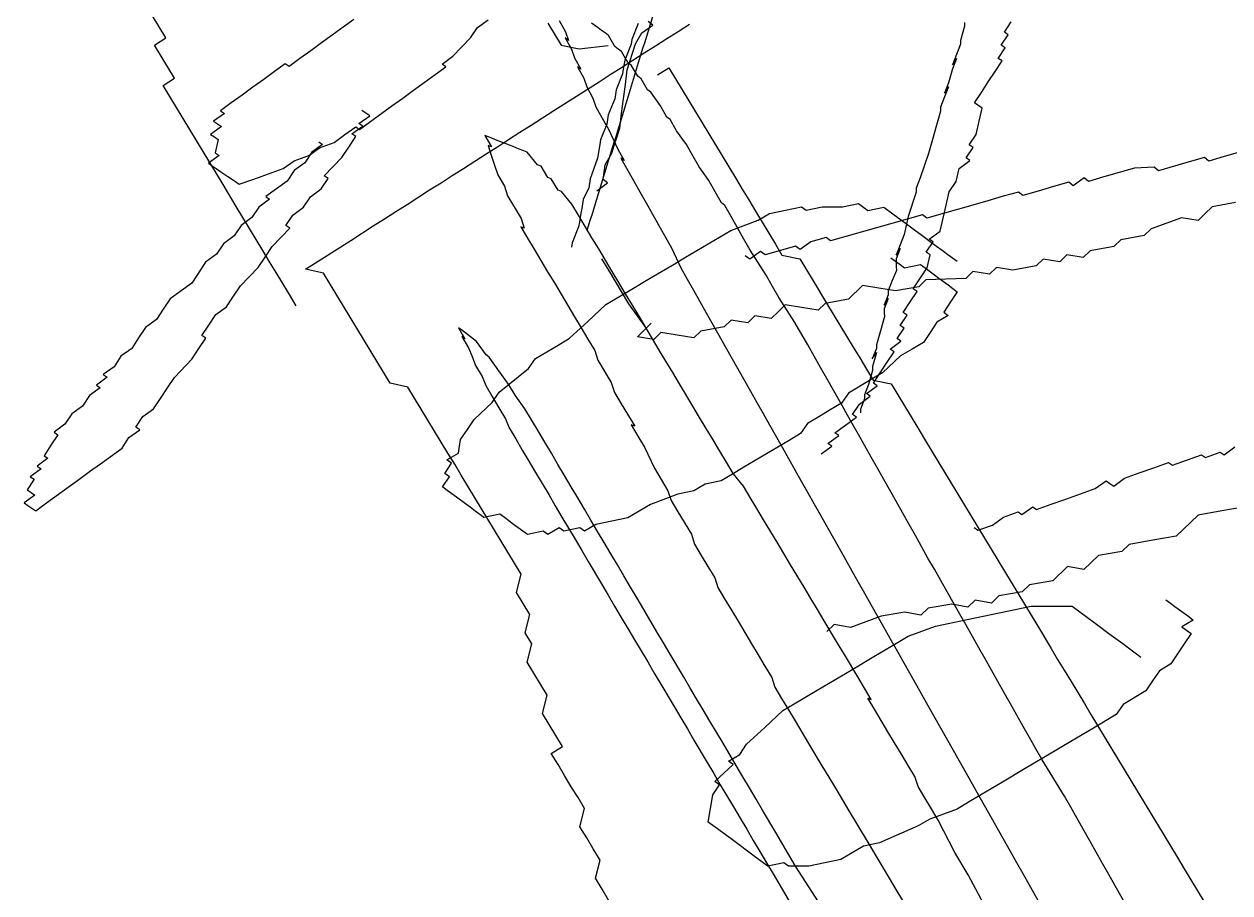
# Model space of a CAD drawing. Extents: x 444 to 702, y 138 to 554.
# Drawn here: x 443.8 to 533.5, y 438.9 to 503.5 of the extents above; entities that cross this region are included whole.
import ezdxf

# ---------------------------------------------------------------- set-up
doc = ezdxf.new("R2010")
doc.units = 0

msp = doc.modelspace()

# ---------------------------------------------------------------- linework, layer by layer
at = {"layer": '1', "color": 252}
for points in [[(464.028, 482.556, 101.723), (463.529, 483.379, 102.01), (463.036, 484.196, 102.305), (462.539, 485.015, 102.58), (462.045, 485.829, 102.871), (461.55, 486.653, 103.157), (461.053, 487.474, 103.446), (460.559, 488.291, 103.729), (460.062, 489.117, 104.013), (460.062, 489.117, 104.013), (460.062, 489.117, 104.013), (459.566, 489.93, 104.302), (458.581, 491.573, 104.883), (458.079, 492.392, 105.167), (457.585, 493.211, 105.457), (457.585, 493.211, 105.457), (457.092, 494.034, 105.744), (456.595, 494.849, 106.029), (456.103, 495.673, 106.317), (455.602, 496.494, 106.604), (455.104, 497.31, 106.89), (454.612, 498.135, 107.177), (454.116, 498.951, 107.461), (454.955, 499.493, 107.385), (454.461, 500.307, 107.671), (453.962, 501.129, 107.955), (453.473, 501.947, 108.243), (454.31, 502.482, 108.16), (453.813, 503.306, 108.446), (453.32, 504.123, 108.735)], [(468.313, 503.868, 96.601), (467.51, 503.283, 96.725), (466.707, 502.7, 96.85), (465.905, 502.117, 96.978), (465.103, 501.535, 97.098), (464.298, 500.951, 97.224), (463.499, 500.369, 97.347), (463.21, 500.563, 96.408), (462.406, 499.979, 96.534), (461.603, 499.396, 96.659), (461.603, 499.396, 96.659), (460.797, 498.814, 96.784), (459.997, 498.231, 96.908), (459.194, 497.643, 97.033), (459.194, 497.643, 97.033), (459.194, 497.643, 97.033), (459.194, 497.643, 97.033), (458.392, 497.063, 97.157), (458.681, 496.867, 98.096), (458.681, 496.867, 98.096), (457.878, 496.284, 98.218), (458.165, 496.089, 99.158), (458.456, 495.892, 100.096), (458.456, 495.892, 100.096), (457.65, 495.308, 100.217), (457.936, 495.113, 101.155), (457.936, 495.113, 101.155), (458.225, 494.917, 102.093), (458.225, 494.917, 102.093), (458, 493.942, 104.093), (458.288, 493.745, 105.033), (457.486, 493.165, 105.155), (457.772, 492.967, 106.094), (458.061, 492.769, 107.028), (458.061, 492.769, 107.028), (458.061, 492.769, 107.028), (458.348, 492.573, 107.969), (458.636, 492.377, 108.902), (458.924, 492.183, 109.843), (458.924, 492.183, 109.843), (459.213, 491.987, 110.781), (459.5, 491.791, 111.718), (459.788, 491.595, 112.655), (459.788, 491.595, 112.655), (460.879, 491.985, 113.467), (461.969, 492.37, 114.281), (461.969, 492.37, 114.281), (463.057, 492.761, 115.094), (463.861, 493.343, 114.973), (464.952, 493.73, 115.783), (465.758, 494.314, 115.662), (466.845, 494.697, 116.469), (467.649, 495.288, 116.347), (467.649, 495.288, 116.347), (468.452, 495.867, 116.223), (468.74, 495.675, 117.164), (471.146, 497.425, 116.785), (471.95, 498.006, 116.666), (472.752, 498.589, 116.537), (473.554, 499.173, 116.414), (473.554, 499.173, 116.414), (474.359, 499.756, 116.29), (475.164, 500.34, 116.167), (474.872, 500.534, 115.227), (475.676, 501.119, 115.102), (476.993, 502.483, 113.915), (477.506, 503.26, 112.854), (478.309, 503.842, 112.73)], [(487.266, 438.312, 87.045), (486.779, 439.133, 87.332), (486.779, 439.133, 87.332), (486.282, 439.951, 87.617), (486.627, 441.303, 87.818), (486.129, 442.13, 88.109), (485.638, 442.944, 88.4), (485.638, 442.944, 88.4), (485.134, 443.764, 88.682), (485.134, 443.764, 88.682), (485.482, 445.124, 88.885), (485.482, 445.124, 88.885), (484.991, 445.944, 89.175), (484.991, 445.944, 89.175), (484.492, 446.759, 89.458), (484.492, 446.759, 89.458), (483.996, 447.582, 89.75), (483.504, 448.4, 90.034), (483.504, 448.4, 90.034), (483.003, 449.226, 90.323), (483.847, 449.758, 90.236), (483.35, 450.577, 90.528), (482.85, 451.397, 90.814), (482.85, 451.397, 90.814), (482.36, 452.217, 91.1), (482.701, 453.577, 91.305), (482.204, 454.397, 91.593), (481.712, 455.212, 91.882), (481.712, 455.212, 91.882), (481.219, 456.037, 92.167), (481.219, 456.037, 92.167), (481.557, 457.39, 92.373), (481.061, 458.209, 92.656), (481.061, 458.209, 92.656), (481.41, 459.563, 92.863), (480.911, 460.389, 93.153), (480.911, 460.389, 93.153), (480.423, 461.21, 93.439), (480.423, 461.21, 93.439), (480.765, 462.567, 93.645), (480.264, 463.387, 93.928), (479.773, 464.202, 94.222), (479.773, 464.202, 94.222), (479.275, 465.024, 94.501), (478.785, 465.843, 94.788), (478.284, 466.668, 95.076), (478.284, 466.668, 95.076), (477.789, 467.487, 95.362), (477.3, 468.304, 95.647), (476.802, 469.124, 95.943), (476.304, 469.944, 96.23), (475.815, 470.762, 96.511), (475.315, 471.585, 96.799), (474.819, 472.405, 97.086), (474.819, 472.405, 97.086), (474.323, 473.22, 97.373), (474.323, 473.22, 97.373), (473.824, 474.044, 97.661), (473.824, 474.044, 97.661), (473.332, 474.863, 97.948), (472.835, 475.681, 98.234), (472.835, 475.681, 98.234), (472.339, 476.504, 98.515), (471.009, 476.79, 98.887), (471.009, 476.79, 98.887), (471.009, 476.79, 98.887), (470.509, 477.608, 99.176), (470.509, 477.608, 99.176), (470.011, 478.429, 99.465), (469.514, 479.245, 99.755), (469.025, 480.063, 100.037), (468.526, 480.885, 100.328), (468.526, 480.885, 100.328), (468.526, 480.885, 100.328), (468.032, 481.705, 100.615), (468.032, 481.705, 100.615), (467.534, 482.525, 100.897), (467.534, 482.525, 100.897), (467.534, 482.525, 100.897), (467.534, 482.525, 100.897), (467.043, 483.348, 101.191), (466.542, 484.165, 101.478), (466.542, 484.165, 101.478), (466.542, 484.165, 101.478), (466.542, 484.165, 101.478), (466.049, 484.988, 101.766), (466.049, 484.988, 101.766), (464.716, 485.271, 102.137), (464.716, 485.271, 102.137), (464.716, 485.271, 102.137), (464.716, 485.271, 102.137), (464.716, 485.271, 102.137), (464.716, 485.271, 102.137), (464.716, 485.271, 102.137), (464.716, 485.271, 102.137), (466.389, 486.341, 101.967), (468.076, 487.414, 101.802), (469.753, 488.489, 101.634), (470.593, 489.025, 101.557), (471.436, 489.56, 101.467), (472.275, 490.094, 101.39), (473.951, 491.172, 101.221), (474.796, 491.705, 101.145), (475.633, 492.243, 101.064), (476.475, 492.775, 100.982), (477.31, 493.318, 100.898), (478.157, 493.852, 100.817), (478.992, 494.39, 100.732), (479.83, 494.924, 100.651), (480.671, 495.467, 100.568), (481.513, 496, 100.483), (483.198, 497.073, 100.325), (484.877, 498.145, 100.156), (486.559, 499.221, 99.992), (487.393, 499.756, 99.906), (488.233, 500.288, 99.825), (489.915, 501.366, 99.662), (490.757, 501.903, 99.577), (491.596, 502.438, 99.498), (491.596, 502.438, 99.498), (491.596, 502.438, 99.498), (491.596, 502.438, 99.498), (492.432, 502.972, 99.417), (492.432, 502.972, 99.417), (492.432, 502.972, 99.417), (492.432, 502.972, 99.417), (492.432, 502.972, 99.417), (492.432, 502.972, 99.417), (492.432, 502.972, 99.417), (492.432, 502.972, 99.417), (492.432, 502.972, 99.417), (492.432, 502.972, 99.417), (492.432, 502.972, 99.417), (492.432, 502.972, 99.417), (492.432, 502.972, 99.417), (492.432, 502.972, 99.417), (492.432, 502.972, 99.417), (492.432, 502.972, 99.417), (492.432, 502.972, 99.417), (492.432, 502.972, 99.417), (492.432, 502.972, 99.417), (492.432, 502.972, 99.417), (493.28, 503.509, 99.33), (493.28, 503.509, 99.33)], [(482.745, 503.593, 101.796), (483.241, 502.772, 101.512), (483.241, 502.772, 101.512), (483.241, 502.772, 101.512), (483.241, 502.772, 101.512), (483.241, 502.772, 101.512), (483.241, 502.772, 101.512), (483.733, 501.955, 101.223), (485.071, 501.675, 100.852), (487.246, 501.928, 100.397), (487.246, 501.928, 100.397), (487.246, 501.928, 100.397)], [(483.599, 503.782, 91.485), (484.069, 502.95, 91.2), (484.29, 502.299, 89.968), (484.034, 502.48, 89.016), (484.511, 501.642, 88.731), (484.726, 500.991, 87.499), (484.726, 500.991, 87.499), (485.197, 500.153, 87.212), (484.948, 500.334, 86.263), (485.419, 499.5, 85.976), (485.419, 499.5, 85.976), (485.635, 498.842, 84.743), (485.635, 498.842, 84.743), (486.104, 498.009, 84.458), (486.321, 497.355, 83.225), (486.321, 497.355, 83.225), (486.79, 496.518, 82.94), (486.79, 496.518, 82.94), (487.264, 495.684, 82.657), (487.953, 494.195, 81.138), (487.953, 494.195, 81.138), (488.427, 493.361, 80.851), (488.171, 493.54, 79.906), (489.115, 491.87, 79.331), (489.588, 491.036, 79.048), (490.059, 490.203, 78.763), (490.531, 489.366, 78.483), (491.001, 488.533, 78.194), (491.944, 486.862, 77.625), (492.632, 485.37, 76.11), (493.103, 484.537, 75.825), (493.575, 483.701, 75.54), (494.047, 482.87, 75.257), (494.516, 482.033, 74.966), (495.462, 480.363, 74.404), (495.931, 479.527, 74.12), (496.875, 477.856, 73.549), (497.815, 476.189, 72.982), (498.287, 475.355, 72.697), (498.762, 474.522, 72.415), (499.232, 473.683, 72.122), (500.172, 472.016, 71.556), (500.647, 471.182, 71.275), (501.123, 470.344, 70.995), (501.593, 469.508, 70.702), (502.063, 468.671, 70.424), (502.539, 467.84, 70.137), (503.007, 467.006, 69.85), (503.007, 467.006, 69.85), (503.479, 466.169, 69.569), (504.42, 464.499, 69.002), (504.889, 463.66, 68.718), (505.836, 461.991, 68.148), (506.301, 461.158, 67.857), (506.774, 460.326, 67.576), (507.718, 458.655, 67.011), (508.188, 457.819, 66.725), (508.663, 456.985, 66.442), (509.133, 456.149, 66.159), (510.079, 454.479, 65.584), (511.023, 452.812, 65.02), (511.957, 451.143, 64.452), (512.906, 449.467, 63.885), (514.315, 446.963, 63.032), (514.79, 446.128, 62.748), (515.736, 444.463, 62.174), (517.151, 441.957, 61.326), (517.619, 441.119, 61.038), (518.091, 440.288, 60.754), (518.564, 439.449, 60.472), (519.979, 436.944, 59.625)], [(489.476, 503.55, 61.427), (489.005, 502.363, 62.035), (489.005, 502.363, 62.035), (488.947, 502.023, 62.972), (488.947, 502.023, 62.972), (488.474, 500.837, 63.579), (488.362, 500.154, 65.456), (488.306, 499.814, 66.394), (487.833, 498.627, 67.001), (487.776, 498.286, 67.94), (487.72, 497.946, 68.878), (487.247, 496.758, 69.484), (487.134, 496.077, 71.36), (486.66, 494.89, 71.967), (486.604, 494.549, 72.905), (486.435, 493.528, 75.721), (485.906, 491.999, 77.266), (485.792, 491.318, 79.143), (485.792, 491.318, 79.143), (485.376, 490.472, 78.811), (485.319, 490.132, 79.749), (485.319, 490.132, 79.749), (485.264, 489.791, 80.688), (485.207, 489.451, 81.626), (485.149, 489.11, 82.565), (485.093, 488.769, 83.503), (485.093, 488.769, 83.503), (485.037, 488.429, 84.442), (484.564, 487.243, 85.048), (484.564, 487.243, 85.048), (484.564, 487.243, 85.048), (484.564, 487.243, 85.048), (484.564, 487.243, 85.048), (484.508, 486.901, 85.987)], [(490.531, 504.059, 66.402), (490.178, 502.913, 68.29), (490.178, 502.913, 68.29), (489.929, 502.092, 68.804), (489.825, 501.765, 70.176), (489.474, 500.619, 72.063), (488.871, 498.65, 74.464), (488.623, 497.83, 74.978), (488.623, 497.83, 74.978), (488.623, 497.83, 74.978), (488.372, 497.008, 75.493), (488.27, 496.682, 76.864), (488.019, 495.861, 77.381), (487.771, 495.043, 77.894), (487.668, 494.714, 79.266), (487.668, 494.714, 79.266), (487.668, 494.714, 79.266), (487.564, 494.389, 80.638), (487.315, 493.568, 81.152), (487.211, 493.24, 82.524), (486.962, 492.42, 83.04), (486.713, 491.6, 83.553), (486.36, 490.452, 85.441), (486.257, 490.126, 86.812), (486.008, 489.305, 87.327), (486.008, 489.305, 87.327), (486.008, 489.305, 87.327), (485.903, 488.977, 88.699), (485.903, 488.977, 88.699), (485.655, 488.157, 89.212), (485.655, 488.157, 89.212), (485.655, 488.157, 89.212), (485.655, 488.157, 89.212), (485.655, 488.157, 89.212), (485.655, 488.157, 89.212), (485.655, 488.157, 89.212), (485.655, 488.157, 89.212), (485.655, 488.157, 89.212), (485.655, 488.157, 89.212), (485.655, 488.157, 89.212)], [(525.908, 437.714, 102.38), (524.962, 439.385, 102.951), (524.495, 440.217, 103.235), (524.023, 441.055, 103.522), (523.551, 441.888, 103.803), (523.08, 442.723, 104.088), (522.136, 444.392, 104.657), (521.665, 445.227, 104.942), (521.195, 446.064, 105.225), (519.527, 448.749, 105.131), (519.052, 449.578, 105.412), (518.583, 450.415, 105.697), (518.583, 450.415, 105.697), (518.11, 451.251, 105.98), (517.642, 452.088, 106.263), (517.642, 452.088, 106.263), (517.168, 452.923, 106.549), (517.168, 452.923, 106.549), (516.698, 453.756, 106.833), (516.229, 454.594, 107.12), (515.284, 456.264, 107.685), (514.814, 457.098, 107.974), (514.341, 457.933, 108.259), (513.872, 458.77, 108.539), (513.872, 458.77, 108.539), (513.397, 459.605, 108.824), (512.453, 461.269, 109.393), (511.51, 462.941, 109.958), (511.031, 463.777, 110.244), (510.095, 465.447, 110.816), (509.627, 466.283, 111.098), (509.155, 467.12, 111.382), (508.685, 467.953, 111.667), (507.741, 469.624, 112.235), (507.27, 470.455, 112.52), (506.799, 471.294, 112.802), (506.799, 471.294, 112.802), (506.326, 472.131, 113.087), (505.852, 472.961, 113.372), (505.38, 473.795, 113.654), (504.912, 474.633, 113.94), (504.442, 475.467, 114.227), (503.493, 477.135, 114.795), (503.027, 477.969, 115.079), (502.555, 478.807, 115.365), (502.086, 479.639, 115.648), (501.134, 481.309, 116.216), (499.941, 483.162, 115.841), (499.941, 483.162, 115.841), (499.473, 483.996, 116.118), (499.473, 483.996, 116.118), (498.998, 484.833, 116.401), (497.801, 486.683, 116.021), (497.332, 487.516, 116.307), (496.863, 488.349, 116.592), (496.863, 488.349, 116.592), (496.863, 488.349, 116.592), (496.863, 488.349, 116.592), (496.392, 489.185, 116.874), (495.916, 490.022, 117.156), (495.916, 490.022, 117.156), (495.663, 490.201, 116.203), (495.663, 490.201, 116.203), (495.189, 491.032, 116.492), (494.723, 491.87, 116.777), (494.723, 491.87, 116.777), (494.723, 491.87, 116.777), (494.723, 491.87, 116.777), (494.723, 491.87, 116.777), (494.723, 491.87, 116.777), (494.723, 491.87, 116.777), (493.994, 492.888, 116.104), (493.994, 492.888, 116.104), (493.523, 493.722, 116.393), (493.523, 493.722, 116.393), (493.523, 493.722, 116.393), (493.523, 493.722, 116.393), (493.054, 494.554, 116.676), (493.054, 494.554, 116.676), (492.328, 495.57, 116.009), (492.328, 495.57, 116.009), (491.857, 496.405, 116.291), (491.605, 496.59, 115.344), (491.128, 497.419, 115.627), (490.406, 498.44, 114.958), (490.406, 498.44, 114.958), (490.406, 498.44, 114.958), (490.406, 498.44, 114.958), (490.153, 498.618, 114.013), (490.153, 498.618, 114.013), (489.68, 499.451, 114.297), (489.43, 499.629, 113.349), (488.956, 500.464, 113.628), (488.956, 500.464, 113.628), (488.956, 500.464, 113.628), (488.705, 500.649, 112.681), (488.236, 501.48, 112.966), (488.236, 501.48, 112.966), (488.236, 501.48, 112.966), (487.977, 501.658, 112.013), (487.977, 501.658, 112.013), (487.729, 501.839, 111.061), (487.255, 502.677, 111.351), (487.004, 502.854, 110.397), (486.746, 503.043, 109.447), (486.497, 503.224, 108.499), (486.239, 503.401, 107.541), (485.99, 503.581, 106.593)], [(486.39, 491.116, 87.411), (487.197, 491.694, 87.278), (486.866, 491.946, 86.367), (487.006, 493.035, 84.421), (487.479, 493.862, 83.378), (488.093, 495.779, 80.388), (488.235, 496.865, 78.436), (488.376, 497.95, 76.486), (488.516, 499.03, 74.535), (488.66, 500.12, 72.586), (489.274, 502.036, 69.591), (489.745, 502.866, 68.55), (490.553, 503.442, 68.417), (490.221, 503.699, 67.508)], [(503.073, 471.532, 72.774), (503.876, 472.114, 72.648), (503.876, 472.114, 72.648), (503.587, 472.31, 71.711), (504.391, 472.894, 71.586), (504.104, 473.088, 70.652), (504.904, 473.672, 70.523), (504.904, 473.672, 70.523), (505.707, 474.257, 70.398), (505.707, 474.257, 70.398), (505.707, 474.257, 70.398), (505.419, 474.45, 69.46), (505.419, 474.45, 69.46), (505.936, 475.231, 68.4), (505.936, 475.231, 68.4), (505.936, 475.231, 68.4), (506.737, 475.813, 68.278), (506.453, 476.013, 67.336), (507.254, 476.594, 67.212), (506.966, 476.788, 66.276), (506.966, 476.788, 66.276), (507.482, 477.57, 65.213), (507.482, 477.57, 65.213), (507.992, 478.347, 64.152), (507.992, 478.347, 64.152), (508.508, 479.127, 63.088), (508.508, 479.127, 63.088), (508.221, 479.324, 62.151), (509.022, 479.909, 62.026), (509.022, 479.909, 62.026), (508.735, 480.103, 61.091), (508.735, 480.103, 61.091), (508.735, 480.103, 61.091), (508.735, 480.103, 61.091), (509.252, 480.879, 60.025), (509.252, 480.879, 60.025), (508.963, 481.079, 59.089), (508.963, 481.079, 59.089), (509.478, 481.856, 58.03), (509.478, 481.856, 58.03), (509.478, 481.856, 58.03), (509.189, 482.054, 57.089), (509.707, 482.832, 56.028), (509.707, 482.832, 56.028), (510.22, 483.611, 54.966), (509.931, 483.806, 54.028), (510.962, 485.369, 51.906), (511.189, 486.34, 49.907), (510.9, 486.537, 48.968), (511.414, 487.317, 47.906), (511.414, 487.317, 47.906), (511.414, 487.317, 47.906), (511.128, 487.508, 46.971), (511.93, 488.093, 46.843), (512.156, 489.068, 44.845), (512.385, 490.045, 42.846), (512.61, 491.019, 40.844), (513.125, 491.798, 39.782), (513.353, 492.774, 37.784), (514.156, 493.358, 37.66), (513.866, 493.553, 36.718), (513.866, 493.553, 36.718), (514.384, 494.334, 35.661), (514.092, 494.528, 34.721), (514.609, 495.308, 33.66), (514.836, 496.281, 31.658), (515.063, 497.258, 29.661), (514.489, 497.65, 27.787), (515.003, 498.429, 26.724), (515.516, 499.206, 25.662), (515.516, 499.206, 25.662), (516.029, 499.986, 24.599), (516.547, 500.768, 23.537), (516.258, 500.959, 22.597), (516.776, 501.743, 21.538), (516.486, 501.937, 20.602), (517.003, 502.718, 19.54), (516.715, 502.914, 18.602), (517.227, 503.69, 17.539)], [(513.753, 503.633, 10.686), (513.758, 503.348, 12.072), (513.459, 502.295, 14.022), (513.463, 502.011, 15.409), (513.16, 501.244, 15.972), (512.854, 500.478, 16.538), (512.854, 500.478, 16.538), (513.166, 500.959, 17.358), (512.861, 500.194, 17.923), (512.562, 499.143, 19.873), (512.256, 498.376, 20.44), (512.256, 498.376, 20.44), (512.256, 498.376, 20.44), (512.568, 498.857, 21.259), (512.262, 498.09, 21.824), (512.262, 498.09, 21.824), (511.958, 497.325, 22.391), (511.965, 497.04, 23.776), (511.663, 495.987, 25.727), (511.366, 494.936, 27.677), (511.065, 493.886, 29.627), (510.46, 492.067, 32.142), (510.156, 491.3, 32.708), (510.156, 491.3, 32.708), (510.156, 491.3, 32.708), (510.156, 491.3, 32.708), (510.163, 491.015, 34.094), (509.558, 489.196, 36.61), (509.264, 487.861, 39.945), (508.654, 486.329, 41.077), (508.965, 486.81, 41.896), (508.66, 486.043, 42.462), (508.666, 485.758, 43.847), (508.672, 485.471, 45.231), (508.678, 485.188, 46.617), (508.374, 484.422, 47.183), (508.374, 484.422, 47.183), (508.068, 483.654, 47.747), (508.073, 483.369, 49.132), (507.769, 482.604, 49.699), (508.081, 483.084, 50.518), (508.081, 483.084, 50.518), (507.774, 482.316, 51.084), (507.774, 482.316, 51.084), (507.781, 482.033, 52.468), (507.787, 481.747, 53.853), (507.488, 480.697, 55.805), (507.189, 479.645, 57.757), (507.195, 479.359, 59.14), (506.89, 478.592, 59.706), (507.201, 479.074, 60.526), (506.901, 478.023, 62.477), (506.901, 478.023, 62.477), (506.901, 478.023, 62.477), (506.908, 477.737, 63.861), (506.608, 476.686, 65.812), (506.608, 476.686, 65.812), (506.303, 475.919, 66.377), (506.309, 475.633, 67.764), (506.004, 474.867, 68.329), (506.01, 474.582, 69.715), (506.01, 474.582, 69.715), (506.01, 474.582, 69.715), (506.01, 474.582, 69.715), (506.01, 474.582, 69.715), (506.01, 474.582, 69.715), (506.01, 474.582, 69.715), (506.01, 474.582, 69.715), (506.01, 474.582, 69.715), (506.01, 474.582, 69.715), (506.01, 474.582, 69.715), (506.01, 474.582, 69.715), (506.01, 474.582, 69.715), (506.01, 474.582, 69.715), (506.01, 474.582, 69.715)], [(490.905, 499.727, 99.088), (491.743, 500.262, 99.002), (492.241, 499.442, 98.719), (492.241, 499.442, 98.719), (492.241, 499.442, 98.719), (492.737, 498.616, 98.43), (492.737, 498.616, 98.43), (493.238, 497.799, 98.144), (493.238, 497.799, 98.144), (493.726, 496.98, 97.858), (494.222, 496.161, 97.567), (494.717, 495.338, 97.287), (495.214, 494.518, 96.996), (496.212, 492.881, 96.425), (496.703, 492.063, 96.135), (497.201, 491.239, 95.849), (497.695, 490.424, 95.559), (498.192, 489.602, 95.272), (498.685, 488.783, 94.986), (499.179, 487.961, 94.697), (499.676, 487.135, 94.412), (500.167, 486.318, 94.126), (501.508, 486.038, 93.759), (501.508, 486.038, 93.759), (502.495, 484.398, 93.182), (503.489, 482.755, 92.607), (504.481, 481.117, 92.033), (504.973, 480.296, 91.745), (504.973, 480.296, 91.745), (505.469, 479.48, 91.458), (505.964, 478.664, 91.169), (506.46, 477.842, 90.888), (506.96, 477.021, 90.598), (508.295, 476.736, 90.233), (508.789, 475.919, 89.941), (509.285, 475.093, 89.658), (509.782, 474.275, 89.371), (510.272, 473.461, 89.083), (510.771, 472.633, 88.792), (511.761, 470.993, 88.222), (511.761, 470.993, 88.222), (512.255, 470.175, 87.93), (512.748, 469.358, 87.646), (512.748, 469.358, 87.646), (513.247, 468.535, 87.357), (513.741, 467.716, 87.071), (514.242, 466.891, 86.778), (515.231, 465.255, 86.21), (515.724, 464.433, 85.926), (516.715, 462.795, 85.346), (517.21, 461.971, 85.063), (517.706, 461.156, 84.774), (517.706, 461.156, 84.774), (518.207, 460.34, 84.489), (519.195, 458.701, 83.909), (520.187, 457.054, 83.337), (520.187, 457.054, 83.337), (520.187, 457.054, 83.337), (520.679, 456.234, 83.05), (521.174, 455.419, 82.764), (521.674, 454.599, 82.476), (522.667, 452.954, 81.903), (523.161, 452.139, 81.612), (523.652, 451.322, 81.328), (524.15, 450.498, 81.041), (524.642, 449.68, 80.752), (525.14, 448.861, 80.468), (526.13, 447.218, 79.891), (527.125, 445.583, 79.321), (527.622, 444.759, 79.033), (528.114, 443.939, 78.746), (529.104, 442.298, 78.167), (529.599, 441.48, 77.884), (530.092, 440.656, 77.597), (531.09, 439.018, 77.022), (532.073, 437.378, 76.448)], [(465.701, 494.757, 109.366), (465.701, 494.757, 109.366), (465.701, 494.757, 109.366), (465.989, 494.56, 110.304), (465.188, 493.979, 110.426), (465.188, 493.979, 110.426), (465.188, 493.979, 110.426), (465.188, 493.979, 110.426), (465.188, 493.979, 110.426), (465.188, 493.979, 110.426), (464.671, 493.197, 111.487), (464.671, 493.197, 111.487), (464.671, 493.197, 111.487), (463.869, 492.615, 111.613), (463.869, 492.615, 111.613), (463.352, 491.836, 112.676), (462.552, 491.253, 112.799), (462.552, 491.253, 112.799), (461.752, 490.671, 112.926), (462.038, 490.473, 113.863), (461.236, 489.892, 113.987), (461.236, 489.892, 113.987), (460.719, 489.108, 115.052), (460.719, 489.108, 115.052), (459.916, 488.523, 115.175), (459.403, 487.748, 116.239), (459.403, 487.748, 116.239), (458.6, 487.164, 116.361), (458.6, 487.164, 116.361), (458.085, 486.385, 117.428), (457.283, 485.8, 117.549), (457.283, 485.8, 117.549), (456.254, 484.242, 119.673), (455.451, 483.659, 119.797), (454.648, 483.078, 119.923), (454.133, 482.298, 120.986), (454.133, 482.298, 120.986), (453.618, 481.518, 122.045), (452.818, 480.937, 122.172), (452.299, 480.154, 123.233), (451.785, 479.371, 124.294), (451.785, 479.371, 124.294), (450.983, 478.791, 124.42), (450.466, 478.011, 125.481), (450.466, 478.011, 125.481), (449.664, 477.428, 125.607), (449.953, 477.232, 126.544), (449.151, 476.651, 126.671), (449.151, 476.651, 126.671), (449.441, 476.455, 127.609), (448.637, 475.873, 127.731), (448.122, 475.091, 128.795), (448.122, 475.091, 128.795), (447.318, 474.508, 128.918), (446.804, 473.73, 129.982), (446.804, 473.73, 129.982), (446.003, 473.145, 130.106), (446.288, 472.952, 131.04), (446.288, 472.952, 131.04), (445.774, 472.172, 132.105), (445.774, 472.172, 132.105), (445.26, 471.391, 133.165), (445.26, 471.391, 133.165), (445.26, 471.391, 133.165), (445.26, 471.391, 133.165), (445.548, 471.197, 134.104), (444.743, 470.613, 134.229), (445.033, 470.416, 135.167), (444.231, 469.832, 135.291), (444.231, 469.832, 135.291), (444.231, 469.832, 135.291), (444.518, 469.637, 136.227), (444.518, 469.637, 136.227), (444.004, 468.859, 137.288), (444.291, 468.659, 138.228), (444.291, 468.659, 138.228), (444.579, 468.467, 139.165), (443.776, 467.884, 139.291), (443.776, 467.884, 139.291), (444.065, 467.688, 140.224), (444.065, 467.688, 140.224), (444.352, 467.492, 141.162), (444.352, 467.492, 141.162), (444.642, 467.295, 142.102), (444.642, 467.295, 142.102), (444.642, 467.295, 142.102), (444.642, 467.295, 142.102), (444.642, 467.295, 142.102), (445.44, 467.881, 141.977), (447.049, 469.046, 141.727), (447.85, 469.631, 141.605), (448.653, 470.213, 141.477), (449.455, 470.796, 141.356), (451.062, 471.963, 141.104), (451.574, 472.742, 140.043), (452.376, 473.326, 139.915), (452.088, 473.521, 138.98), (452.601, 474.299, 137.919), (453.408, 474.885, 137.795), (453.921, 475.662, 136.734), (454.437, 476.442, 135.671), (454.954, 477.222, 134.611), (456.267, 478.582, 133.421), (456.784, 479.363, 132.359), (456.784, 479.363, 132.359), (457.3, 480.141, 131.297), (457.01, 480.338, 130.36), (457.524, 481.119, 129.297), (458.042, 481.897, 128.236), (458.843, 482.48, 128.111), (459.355, 483.26, 127.05), (459.875, 484.037, 125.988), (461.193, 485.403, 124.802), (461.193, 485.403, 124.802), (461.707, 486.18, 123.74), (461.707, 486.18, 123.74), (461.707, 486.18, 123.74), (462.222, 486.962, 122.675), (463.542, 488.322, 121.488), (463.247, 488.519, 120.554), (463.765, 489.299, 119.489), (464.568, 489.878, 119.365), (465.084, 490.66, 118.306), (465.884, 491.242, 118.178), (466.401, 492.021, 117.117), (466.112, 492.218, 116.179), (467.429, 493.581, 114.993), (467.944, 494.361, 113.93), (468.46, 495.141, 112.867), (468.17, 495.337, 111.929), (468.973, 495.919, 111.806), (468.684, 496.116, 110.863), (468.684, 496.116, 110.863), (469.491, 496.699, 110.742), (469.491, 496.699, 110.742), (469.201, 496.894, 109.806), (469.201, 496.894, 109.806), (469.201, 496.894, 109.806), (469.201, 496.894, 109.806), (469.201, 496.894, 109.806), (469.201, 496.894, 109.806), (469.201, 496.894, 109.806), (469.201, 496.894, 109.806), (469.201, 496.894, 109.806), (468.912, 497.091, 108.87)], [(490.536, 480.094, 109.285), (490.536, 480.094, 109.285), (490.536, 480.094, 109.285), (490.035, 480.931, 109.512), (489.535, 481.766, 109.741), (489.036, 482.599, 109.966), (489.036, 482.599, 109.966), (488.534, 483.436, 110.192), (488.534, 483.436, 110.192), (488.033, 484.272, 110.42), (488.033, 484.272, 110.42), (487.532, 485.107, 110.648), (487.033, 485.942, 110.873), (487.033, 485.942, 110.873), (486.532, 486.779, 111.101), (486.031, 487.615, 111.328), (486.031, 487.615, 111.328), (485.53, 488.447, 111.555), (485.53, 488.447, 111.555), (485.031, 489.285, 111.783), (485.031, 489.285, 111.783), (485.031, 489.285, 111.783), (484.531, 490.119, 112.009), (483.77, 491.058, 111.278), (483.77, 491.058, 111.278), (483.507, 491.163, 110.319), (483.005, 491.998, 110.545), (483.005, 491.998, 110.545), (482.743, 492.101, 109.585), (482.242, 492.936, 109.813), (482.242, 492.936, 109.813), (481.979, 493.041, 108.852), (481.979, 493.041, 108.852), (481.215, 493.979, 108.122), (480.954, 494.084, 107.163), (480.689, 494.186, 106.204), (480.689, 494.186, 106.204), (480.428, 494.289, 105.241), (480.428, 494.289, 105.241), (480.164, 494.394, 104.286), (479.905, 494.497, 103.326), (479.905, 494.497, 103.326), (479.639, 494.6, 102.364), (479.377, 494.703, 101.405), (478.851, 494.91, 99.486), (478.588, 495.013, 98.527), (478.326, 495.116, 97.567), (478.326, 495.116, 97.567), (478.062, 495.219, 96.609), (478.563, 494.384, 96.381), (478.563, 494.384, 96.381), (478.301, 494.489, 95.422), (478.539, 493.756, 94.235), (478.539, 493.756, 94.235), (478.539, 493.756, 94.235), (478.774, 493.025, 93.049), (478.774, 493.025, 93.049), (479.014, 492.29, 91.863), (479.014, 492.29, 91.863), (479.514, 491.456, 91.636), (479.752, 490.723, 90.45), (480.751, 489.051, 89.996), (480.989, 488.318, 88.809), (480.726, 488.422, 87.849), (481.227, 487.587, 87.621), (481.227, 487.587, 87.621), (481.227, 487.587, 87.621), (481.227, 487.587, 87.621), (481.726, 486.752, 87.396), (481.726, 486.752, 87.396), (481.726, 486.752, 87.396), (482.228, 485.917, 87.168), (482.228, 485.917, 87.168), (482.729, 485.082, 86.942), (482.729, 485.082, 86.942), (483.229, 484.248, 86.715), (483.229, 484.248, 86.715), (483.729, 483.411, 86.486), (483.729, 483.411, 86.486), (483.729, 483.411, 86.486), (484.229, 482.575, 86.257), (484.229, 482.575, 86.257), (484.73, 481.74, 86.033), (485.229, 480.906, 85.804), (485.229, 480.906, 85.804), (485.732, 480.069, 85.578), (485.732, 480.069, 85.578), (486.233, 479.233, 85.351), (486.469, 478.499, 84.166), (487.469, 476.829, 83.712), (487.707, 476.098, 82.523), (487.707, 476.098, 82.523), (488.207, 475.262, 82.298), (489.208, 473.591, 81.841), (489.208, 473.591, 81.841), (488.946, 473.695, 80.882), (489.446, 472.858, 80.656), (489.446, 472.858, 80.656), (489.446, 472.858, 80.656), (489.946, 472.023, 80.427), (490.685, 470.456, 79.015), (491.686, 468.785, 78.562), (491.922, 468.052, 77.375), (491.922, 468.052, 77.375), (491.922, 468.052, 77.375), (491.922, 468.052, 77.375), (491.922, 468.052, 77.375), (491.922, 468.052, 77.375), (491.922, 468.052, 77.375), (492.422, 467.218, 77.148), (493.424, 465.547, 76.694), (493.66, 464.813, 75.507), (494.161, 463.977, 75.28), (494.662, 463.143, 75.055), (494.662, 463.143, 75.055), (494.662, 463.143, 75.055), (495.163, 462.309, 74.826), (495.163, 462.309, 74.826), (495.401, 461.575, 73.64), (495.899, 460.74, 73.412), (496.4, 459.904, 73.185), (496.9, 459.069, 72.958), (497.402, 458.232, 72.73), (497.402, 458.232, 72.73), (497.902, 457.397, 72.504), (498.401, 456.561, 72.275), (498.902, 455.726, 72.048), (499.402, 454.89, 71.822), (499.641, 454.16, 70.636), (499.641, 454.16, 70.636), (500.143, 453.322, 70.409), (500.143, 453.322, 70.409), (500.643, 452.487, 70.183), (501.142, 451.651, 69.955), (501.642, 450.816, 69.729), (502.143, 449.98, 69.501), (503.143, 448.311, 69.044), (503.644, 447.475, 68.819), (504.143, 446.638, 68.591), (504.644, 445.802, 68.364), (505.144, 444.969, 68.136), (505.644, 444.132, 67.908), (505.644, 444.132, 67.908), (505.644, 444.132, 67.908), (506.646, 442.46, 67.455), (506.646, 442.46, 67.455), (507.146, 441.625, 67.23), (507.146, 441.625, 67.23), (508.146, 439.955, 66.775), (508.146, 439.955, 66.775), (508.646, 439.118, 66.548), (508.646, 439.118, 66.548), (509.147, 438.284, 66.322)], [(534.214, 493.971, 141.177), (533.075, 493.649, 140.403), (533.075, 493.649, 140.403), (531.941, 493.324, 139.624), (531.606, 493.576, 138.718), (530.471, 493.251, 137.939), (528.194, 492.601, 136.389), (527.86, 492.855, 135.48), (526.395, 492.784, 133.8), (525.254, 492.46, 133.019), (525.254, 492.46, 133.019), (524.121, 492.136, 132.247), (524.121, 492.136, 132.247), (522.982, 491.811, 131.469), (522.648, 492.063, 130.559), (521.844, 491.489, 130.696), (521.844, 491.489, 130.696), (521.513, 491.742, 129.785), (520.376, 491.418, 129.012), (519.238, 491.09, 128.236), (518.101, 490.767, 127.457), (518.101, 490.767, 127.457), (517.768, 491.018, 126.55), (516.631, 490.698, 125.774), (515.496, 490.369, 124.998), (514.357, 490.047, 124.221), (513.219, 489.721, 123.448), (513.219, 489.721, 123.448), (512.082, 489.397, 122.671), (510.946, 489.072, 121.896), (510.613, 489.326, 120.985), (510.613, 489.326, 120.985), (509.477, 489, 120.211), (509.477, 489, 120.211), (508.34, 488.677, 119.437), (507.203, 488.353, 118.659), (506.066, 488.027, 117.885), (504.926, 487.703, 117.11), (504.926, 487.703, 117.11), (503.79, 487.38, 116.333), (503.46, 487.632, 115.423), (502.321, 487.307, 114.65), (502.321, 487.307, 114.65), (502.321, 487.307, 114.65), (501.516, 486.73, 114.783), (501.184, 486.982, 113.874), (500.046, 486.659, 113.099), (500.046, 486.659, 113.099), (498.909, 486.334, 112.323), (498.909, 486.334, 112.323), (498.909, 486.334, 112.323), (498.909, 486.334, 112.323), (498.578, 486.588, 111.417), (497.772, 486.008, 111.546), (497.44, 486.261, 110.637), (497.44, 486.261, 110.637), (497.44, 486.261, 110.637)], [(508.272, 486.121, 87.819), (508.272, 486.121, 87.819), (508.272, 486.121, 87.819), (508.272, 486.121, 87.819), (508.272, 486.121, 87.819), (508.272, 486.121, 87.819), (508.272, 486.121, 87.819), (508.272, 486.121, 87.819), (508.272, 486.121, 87.819), (508.272, 486.121, 87.819), (508.272, 486.121, 87.819), (508.272, 486.121, 87.819), (508.613, 485.87, 88.723), (508.613, 485.87, 88.723), (508.613, 485.87, 88.723), (508.956, 485.617, 89.63), (508.956, 485.617, 89.63), (509.296, 485.363, 90.534), (510.484, 485.614, 91.261), (510.827, 485.362, 92.167), (510.827, 485.362, 92.167), (511.508, 484.855, 93.978), (511.847, 484.602, 94.881), (512.191, 484.35, 95.788), (512.191, 484.35, 95.788), (512.532, 484.099, 96.694), (512.874, 483.845, 97.599), (513.214, 483.592, 98.504), (513.214, 483.592, 98.504), (512.71, 482.837, 99.588), (512.204, 482.084, 100.671), (512.546, 481.831, 101.578), (511.698, 481.327, 101.757), (511.193, 480.574, 102.841), (510.689, 479.82, 103.925), (509.843, 479.316, 104.104), (508.997, 478.814, 104.284), (507.646, 477.559, 105.548), (506.801, 477.058, 105.726), (505.108, 476.053, 106.082), (504.602, 475.3, 107.168), (503.755, 474.798, 107.347), (502.91, 474.294, 107.526), (502.063, 473.794, 107.705), (501.557, 473.038, 108.789), (500.712, 472.536, 108.968), (499.019, 471.532, 109.327), (498.174, 471.032, 109.503), (497.327, 470.528, 109.684), (496.482, 470.027, 109.862), (495.635, 469.525, 110.041), (494.448, 469.277, 109.316), (493.601, 468.773, 109.494), (492.413, 468.524, 108.767), (490.381, 467.773, 108.22), (488.687, 466.77, 108.578), (487.5, 466.521, 107.852), (486.313, 466.271, 107.125), (486.313, 466.271, 107.125), (485.467, 465.769, 107.303), (485.124, 466.022, 106.399), (483.937, 465.774, 105.671), (483.596, 466.025, 104.766), (482.75, 465.522, 104.945), (482.408, 465.775, 104.039), (482.408, 465.775, 104.039), (481.221, 465.526, 103.314), (480.879, 465.779, 102.408), (480.879, 465.779, 102.408), (480.196, 466.284, 100.596), (479.855, 466.537, 99.692), (479.514, 466.79, 98.785), (479.514, 466.79, 98.785), (479.174, 467.043, 97.882), (477.986, 466.794, 97.154), (477.303, 467.298, 95.343), (476.962, 467.551, 94.438), (476.621, 467.802, 93.531), (475.937, 468.309, 91.721), (475.596, 468.562, 90.817), (475.255, 468.814, 89.911), (474.914, 469.067, 89.007), (475.42, 469.822, 87.92), (475.078, 470.074, 87.015), (475.583, 470.829, 85.93), (475.241, 471.082, 85.027), (476.089, 471.585, 84.848), (476.251, 472.59, 82.859), (476.756, 473.346, 81.773), (477.26, 474.099, 80.688), (478.612, 475.355, 79.425), (479.117, 476.11, 78.341), (481.315, 477.871, 76.898), (481.82, 478.623, 75.814), (483.512, 479.628, 75.456), (484.359, 480.129, 75.278), (485.71, 481.388, 74.015), (487.061, 482.642, 72.751), (488.753, 483.646, 72.392), (490.445, 484.65, 72.034), (492.138, 485.653, 71.677), (492.985, 486.156, 71.498), (494.677, 487.158, 71.143), (495.524, 487.663, 70.963), (496.368, 488.163, 70.782), (498.404, 488.916, 71.332), (499.25, 489.418, 71.152), (500.438, 489.667, 71.88), (501.625, 489.915, 72.605), (501.966, 489.662, 73.51), (503.154, 489.913, 74.236), (504.681, 489.908, 75.867), (505.871, 490.158, 76.594), (506.553, 489.652, 78.406), (507.739, 489.901, 79.133), (508.422, 489.396, 80.944), (509.445, 488.64, 83.659), (510.129, 488.134, 85.471), (510.472, 487.881, 86.376), (511.494, 487.122, 89.092), (511.835, 486.87, 89.998), (512.177, 486.619, 90.903), (512.518, 486.366, 91.807), (512.858, 486.112, 92.714), (513.2, 485.859, 93.619)], [(533.913, 490.232, 145.629), (532.168, 489.923, 144.265), (531.648, 489.413, 143.58), (531.128, 488.903, 142.893), (529.901, 489.102, 142.215), (527.636, 488.284, 140.169), (527.115, 487.775, 139.482), (525.37, 487.465, 138.121), (524.852, 486.957, 137.433), (523.105, 486.648, 136.072), (522.585, 486.137, 135.385), (522.585, 486.137, 135.385), (521.357, 486.336, 134.71), (520.838, 485.827, 134.022), (520.838, 485.827, 134.022), (519.611, 486.028, 133.348), (519.093, 485.518, 132.662), (517.345, 485.209, 131.3), (516.119, 485.406, 130.623), (515.599, 484.898, 129.937), (514.372, 485.096, 129.263), (513.853, 484.588, 128.577), (510.88, 484.476, 126.54), (510.359, 483.967, 125.851), (508.615, 483.658, 124.491), (507.387, 483.856, 123.815), (506.161, 484.055, 123.141), (505.122, 483.037, 121.766), (503.374, 482.728, 120.405), (502.856, 482.219, 119.718), (501.63, 482.417, 119.043), (501.63, 482.417, 119.043), (501.63, 482.417, 119.043), (500.403, 482.617, 118.367), (499.883, 482.108, 117.682), (499.365, 481.599, 116.994), (498.137, 481.797, 116.321), (497.618, 481.288, 115.634), (496.39, 481.487, 114.958), (495.871, 480.979, 114.27), (494.125, 480.669, 112.909), (494.125, 480.669, 112.909), (493.604, 480.16, 112.221), (492.378, 480.357, 111.547), (492.378, 480.357, 111.547), (492.378, 480.357, 111.547), (491.151, 480.555, 110.871), (490.631, 480.049, 110.186), (489.405, 480.247, 109.51), (489.405, 480.247, 109.51), (489.405, 480.247, 109.51), (489.405, 480.247, 109.51), (489.405, 480.247, 109.51), (489.405, 480.247, 109.51), (489.405, 480.247, 109.51), (489.405, 480.247, 109.51), (489.405, 480.247, 109.51), (490.445, 481.264, 110.883)], [(515.769, 436.956, 94.596), (514.031, 440.195, 96.466), (513.029, 441.866, 96.917), (511.792, 444.269, 98.561), (511.29, 445.105, 98.786), (510.789, 445.94, 99.012), (510.789, 445.94, 99.012), (510.289, 446.776, 99.24), (510.289, 446.776, 99.24), (510.052, 447.508, 100.427), (510.052, 447.508, 100.427), (509.552, 448.344, 100.654), (509.051, 449.179, 100.882), (508.55, 450.015, 101.107), (508.048, 450.851, 101.336), (507.55, 451.685, 101.562), (507.049, 452.521, 101.788), (507.049, 452.521, 101.788), (506.548, 453.356, 102.017), (506.811, 453.253, 102.976), (506.31, 454.089, 103.203), (505.812, 454.926, 103.429), (504.808, 456.594, 103.884), (504.808, 456.594, 103.884), (504.309, 457.431, 104.112), (503.309, 459.101, 104.566), (502.809, 459.937, 104.793), (502.306, 460.772, 105.019), (501.807, 461.608, 105.247), (500.807, 463.28, 105.703), (500.307, 464.116, 105.927), (499.805, 464.95, 106.154), (498.804, 466.62, 106.61), (498.306, 467.457, 106.837), (497.804, 468.293, 107.064), (497.303, 469.13, 107.291), (496.54, 470.068, 106.558), (496.04, 470.902, 106.787), (496.04, 470.902, 106.787), (495.538, 471.737, 107.012), (495.538, 471.737, 107.012), (495.039, 472.572, 107.24), (495.039, 472.572, 107.24), (494.538, 473.408, 107.468), (494.039, 474.247, 107.694), (493.537, 475.082, 107.921), (492.535, 476.752, 108.375), (492.037, 477.586, 108.603), (491.537, 478.422, 108.831), (491.037, 479.258, 109.058), (490.035, 480.931, 109.512), (488.773, 482.703, 109.007), (487.273, 485.21, 109.687), (487.273, 485.21, 109.687), (486.77, 486.047, 109.914), (486.77, 486.047, 109.914)], [(502.883, 438.198, 91.89), (501.18, 440.855, 91.722), (499.707, 443.346, 92.518), (498.727, 445.008, 93.04), (498.235, 445.835, 93.311), (497.741, 446.667, 93.574), (497.741, 446.667, 93.574), (497.248, 447.497, 93.833), (497.248, 447.497, 93.833), (496.76, 448.33, 94.104), (496.76, 448.33, 94.104), (495.78, 449.988, 94.633), (495.288, 450.82, 94.898), (494.793, 451.648, 95.16), (494.303, 452.476, 95.423), (493.812, 453.305, 95.684), (493.32, 454.137, 95.951), (492.832, 454.969, 96.216), (492.832, 454.969, 96.216), (491.85, 456.629, 96.743), (491.358, 457.459, 97.01), (490.866, 458.289, 97.276), (489.881, 459.946, 97.801), (489.393, 460.78, 98.068), (488.902, 461.61, 98.329), (488.41, 462.442, 98.594), (487.919, 463.267, 98.86), (487.429, 464.101, 99.121), (486.94, 464.933, 99.386), (486.94, 464.933, 99.386), (486.442, 465.76, 99.655), (485.953, 466.591, 99.916), (485.953, 466.591, 99.916), (485.953, 466.591, 99.916), (485.953, 466.591, 99.916), (485.463, 467.419, 100.179), (485.463, 467.419, 100.179), (484.97, 468.249, 100.442), (484.97, 468.249, 100.442), (484.479, 469.081, 100.707), (484.479, 469.081, 100.707), (483.989, 469.911, 100.973), (483.501, 470.739, 101.238), (483.501, 470.739, 101.238), (483.006, 471.571, 101.5), (482.515, 472.4, 101.765), (482.515, 472.4, 101.765), (482.515, 472.4, 101.765), (482.023, 473.231, 102.03), (481.53, 474.058, 102.296), (481.53, 474.058, 102.296), (481.53, 474.058, 102.296), (481.53, 474.058, 102.296), (481.043, 474.892, 102.561), (480.323, 475.891, 101.86), (480.323, 475.891, 101.86), (479.828, 476.721, 102.125), (479.828, 476.721, 102.125), (479.828, 476.721, 102.125), (479.828, 476.721, 102.125), (479.828, 476.721, 102.125), (479.109, 477.721, 101.43), (479.109, 477.721, 101.43), (479.109, 477.721, 101.43), (479.109, 477.721, 101.43), (479.109, 477.721, 101.43), (478.39, 478.723, 100.741), (478.39, 478.723, 100.741), (478.39, 478.723, 100.741), (478.39, 478.723, 100.741), (478.167, 478.894, 99.776), (478.167, 478.894, 99.776), (477.449, 479.895, 99.089), (477.449, 479.895, 99.089), (477.449, 479.895, 99.089), (477.449, 479.895, 99.089), (477.219, 480.066, 98.128), (477.219, 480.066, 98.128), (477.219, 480.066, 98.128), (476.996, 480.239, 97.168), (476.996, 480.239, 97.168), (476.996, 480.239, 97.168), (476.765, 480.409, 96.21), (476.765, 480.409, 96.21), (476.538, 480.579, 95.247), (476.538, 480.579, 95.247), (476.312, 480.749, 94.292), (476.312, 480.749, 94.292), (476.086, 480.916, 93.334), (476.086, 480.916, 93.334), (476.576, 480.086, 93.071), (476.576, 480.086, 93.071), (476.35, 480.26, 92.109), (476.35, 480.26, 92.109), (476.843, 479.429, 91.845), (477.106, 478.77, 90.625), (477.106, 478.77, 90.625), (477.365, 478.109, 89.399), (477.856, 477.28, 89.138), (478.125, 476.619, 87.912), (478.614, 475.79, 87.647), (478.614, 475.79, 87.647), (478.614, 475.79, 87.647), (479.107, 474.961, 87.385), (479.597, 474.129, 87.117), (479.597, 474.129, 87.117), (479.857, 473.47, 85.9), (479.857, 473.47, 85.9), (480.353, 472.642, 85.631), (480.844, 471.81, 85.369), (481.334, 470.982, 85.099), (481.828, 470.153, 84.839), (482.316, 469.324, 84.576), (482.809, 468.493, 84.309), (483.3, 467.658, 84.047), (483.792, 466.829, 83.783), (484.771, 465.174, 83.253), (484.771, 465.174, 83.253), (485.263, 464.339, 82.989), (485.755, 463.507, 82.728), (486.738, 461.849, 82.197), (487.226, 461.021, 81.931), (487.718, 460.193, 81.663), (488.211, 459.356, 81.402), (488.211, 459.356, 81.402), (488.211, 459.356, 81.402), (488.7, 458.528, 81.138), (489.193, 457.698, 80.874), (489.685, 456.869, 80.608), (490.176, 456.041, 80.344), (490.667, 455.209, 80.084), (491.159, 454.382, 79.82), (491.159, 454.382, 79.82), (492.141, 452.718, 79.289), (492.635, 451.89, 79.027), (493.127, 451.059, 78.762), (493.617, 450.228, 78.498), (494.598, 448.569, 77.973), (495.091, 447.739, 77.705), (495.579, 446.908, 77.44), (496.072, 446.077, 77.176), (496.565, 445.25, 76.912), (497.052, 444.419, 76.648), (497.545, 443.588, 76.384), (497.545, 443.588, 76.384), (498.035, 442.76, 76.123), (498.035, 442.76, 76.123), (498.528, 441.928, 75.855), (499.022, 441.095, 75.592), (499.511, 440.265, 75.326), (500, 439.437, 75.066), (500.987, 437.78, 74.533)], [(514.464, 466.039, 104.399), (514.464, 466.039, 104.399), (514.464, 466.039, 104.399), (514.464, 466.039, 104.399), (514.464, 466.039, 104.399), (514.464, 466.039, 104.399), (514.464, 466.039, 104.399), (514.464, 466.039, 104.399), (514.751, 465.842, 105.338), (515.844, 466.229, 106.151), (516.646, 466.814, 106.024), (516.646, 466.814, 106.024), (517.739, 467.203, 106.838), (517.739, 467.203, 106.838), (518.024, 467.006, 107.776), (518.829, 467.588, 107.652), (519.115, 467.394, 108.587), (520.204, 467.784, 109.402), (520.204, 467.784, 109.402), (521.297, 468.17, 110.215), (521.297, 468.17, 110.215), (522.381, 468.558, 111.027), (523.475, 468.945, 111.843), (523.475, 468.945, 111.843), (524.28, 469.53, 111.716), (524.28, 469.53, 111.716), (524.57, 469.332, 112.654), (524.57, 469.332, 112.654), (524.854, 469.136, 113.593), (525.656, 469.721, 113.469), (526.747, 470.112, 114.283), (526.747, 470.112, 114.283), (527.837, 470.494, 115.093), (528.929, 470.883, 115.905), (529.216, 470.686, 116.844), (531.396, 471.46, 118.468), (531.687, 471.265, 119.408), (532.776, 471.655, 120.223), (533.063, 471.455, 121.16), (533.865, 472.042, 121.033)], [(534.636, 467.583, 134.277), (532.887, 467.281, 132.913), (531.14, 466.978, 131.552), (530.596, 466.451, 130.901), (529.504, 465.398, 129.595), (527.756, 465.096, 128.233), (526.01, 464.795, 126.872), (525.464, 464.268, 126.22), (523.716, 463.965, 124.857), (523.171, 463.438, 124.206), (522.627, 462.913, 123.556), (521.423, 463.138, 122.843), (520.334, 462.084, 121.54), (518.585, 461.782, 120.178), (518.04, 461.256, 119.524), (516.294, 460.953, 118.164), (515.748, 460.426, 117.511), (514.545, 460.652, 116.801), (514, 460.123, 116.149), (512.798, 460.347, 115.439), (511.05, 460.046, 114.077), (511.05, 460.046, 114.077), (510.506, 459.519, 113.427), (509.302, 459.743, 112.716), (507.556, 459.441, 111.354), (505.262, 458.613, 109.34), (504.06, 458.84, 108.631), (503.517, 458.313, 107.979), (503.517, 458.313, 107.979), (503.517, 458.313, 107.979), (503.517, 458.313, 107.979), (503.517, 458.313, 107.979), (503.517, 458.313, 107.979), (503.517, 458.313, 107.979), (503.517, 458.313, 107.979), (503.517, 458.313, 107.979), (503.517, 458.313, 107.979)], [(528.726, 460.677, 79.635), (529.067, 460.426, 80.542), (529.067, 460.426, 80.542), (529.406, 460.173, 81.446), (529.749, 459.922, 82.35), (529.749, 459.922, 82.35), (530.09, 459.667, 83.257), (530.43, 459.417, 84.163), (530.772, 459.162, 85.069), (529.927, 458.661, 85.246), (530.267, 458.409, 86.152), (530.61, 458.155, 87.058), (530.105, 457.402, 88.142), (529.599, 456.646, 89.225), (529.094, 455.892, 90.311), (528.248, 455.39, 90.489), (527.742, 454.635, 91.573), (527.238, 453.881, 92.659), (525.543, 452.878, 93.016), (525.041, 452.123, 94.103), (523.348, 451.119, 94.459), (522.501, 450.618, 94.637), (521.656, 450.115, 94.816), (519.962, 449.11, 95.173), (518.271, 448.107, 95.532), (516.577, 447.102, 95.889), (515.732, 446.601, 96.069), (514.04, 445.597, 96.424), (513.193, 445.095, 96.606), (511.161, 444.345, 96.057), (510.313, 443.843, 96.238), (507.432, 442.589, 95.869), (507.432, 442.589, 95.869), (506.244, 442.341, 95.139), (504.553, 441.336, 95.499), (503.365, 441.088, 94.773), (502.178, 440.837, 94.045), (502.178, 440.837, 94.045), (500.648, 440.84, 92.415), (500.308, 441.093, 91.51), (499.12, 440.846, 90.783), (498.779, 441.097, 89.876), (498.095, 441.601, 88.067), (497.414, 442.107, 86.257), (497.072, 442.36, 85.35), (496.391, 442.867, 83.54), (496.048, 443.119, 82.634), (495.365, 443.623, 80.822), (495.024, 443.877, 79.915), (494.683, 444.131, 79.012), (494.846, 445.136, 77.022), (495.011, 446.145, 75.033), (495.515, 446.898, 73.948), (495.174, 447.15, 73.043), (496.525, 448.407, 71.779), (496.185, 448.66, 70.876), (497.031, 449.163, 70.697), (497.537, 449.917, 69.612), (498.887, 451.172, 68.349), (500.237, 452.43, 67.084), (501.084, 452.931, 66.905), (502.777, 453.937, 66.549), (505.317, 455.442, 66.012), (507.008, 456.445, 65.655), (508.7, 457.45, 65.294), (509.546, 457.95, 65.115), (511.58, 458.702, 65.664), (513.954, 459.201, 67.116), (516.33, 459.699, 68.57), (518.704, 460.196, 70.022), (520.234, 460.194, 71.655), (521.763, 460.19, 73.287), (523.47, 458.928, 77.815), (524.493, 458.169, 80.53), (525.518, 457.412, 83.245), (525.859, 457.159, 84.151), (526.541, 456.654, 85.962), (526.882, 456.401, 86.866)]]:
    msp.add_polyline3d(points, dxfattribs=at)

doc.saveas('drawing.dxf')
